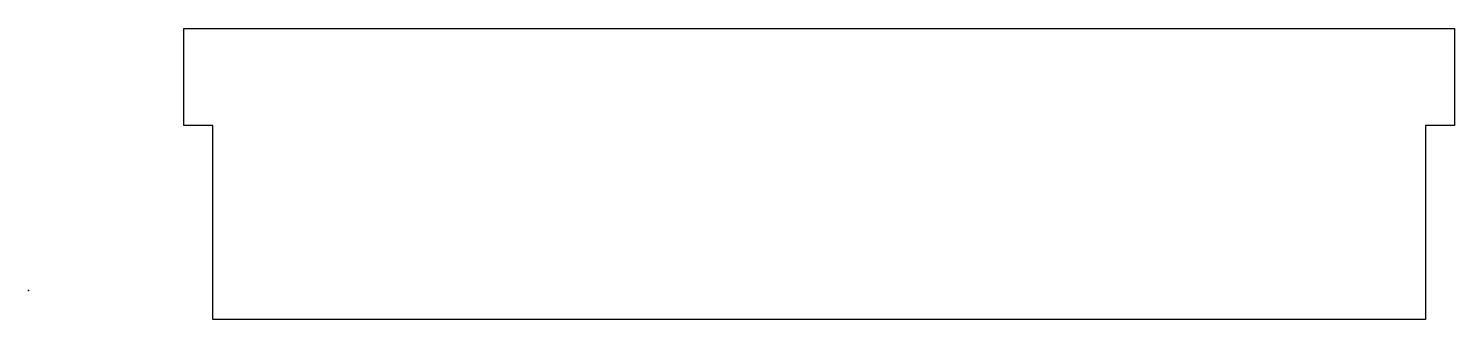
# Model space of a CAD drawing. Header units: centimetres. Extents: x 0 to 14.7, y -0.3 to 2.7.
import ezdxf

# ---------------------------------------------------------------- set-up
doc = ezdxf.new("R2010")
doc.units = ezdxf.units.CM
doc.header["$MEASUREMENT"] = 0
doc.layers.add('Stopper v10_Sketch1', color=7, linetype='Continuous')

msp = doc.modelspace()

# ---------------------------------------------------------------- linework, layer by layer
at = {"layer": 'Stopper v10_Sketch1'}
for p, q in [((1.6, 2.7), (14.7, 2.7)), ((1.6, 1.7), (1.6, 2.7)), ((14.7, 2.7), (14.7, 1.7)), ((1.9, 1.7), (1.6, 1.7)), ((1.9, -0.3), (1.9, 1.7)), ((14.7, 1.7), (14.4, 1.7)), ((14.4, 1.7), (14.4, -0.3)), ((14.4, -0.3), (1.9, -0.3))]:
    msp.add_line(p, q, dxfattribs=at)
msp.add_point((0, 0), dxfattribs=at)

doc.saveas('drawing.dxf')
